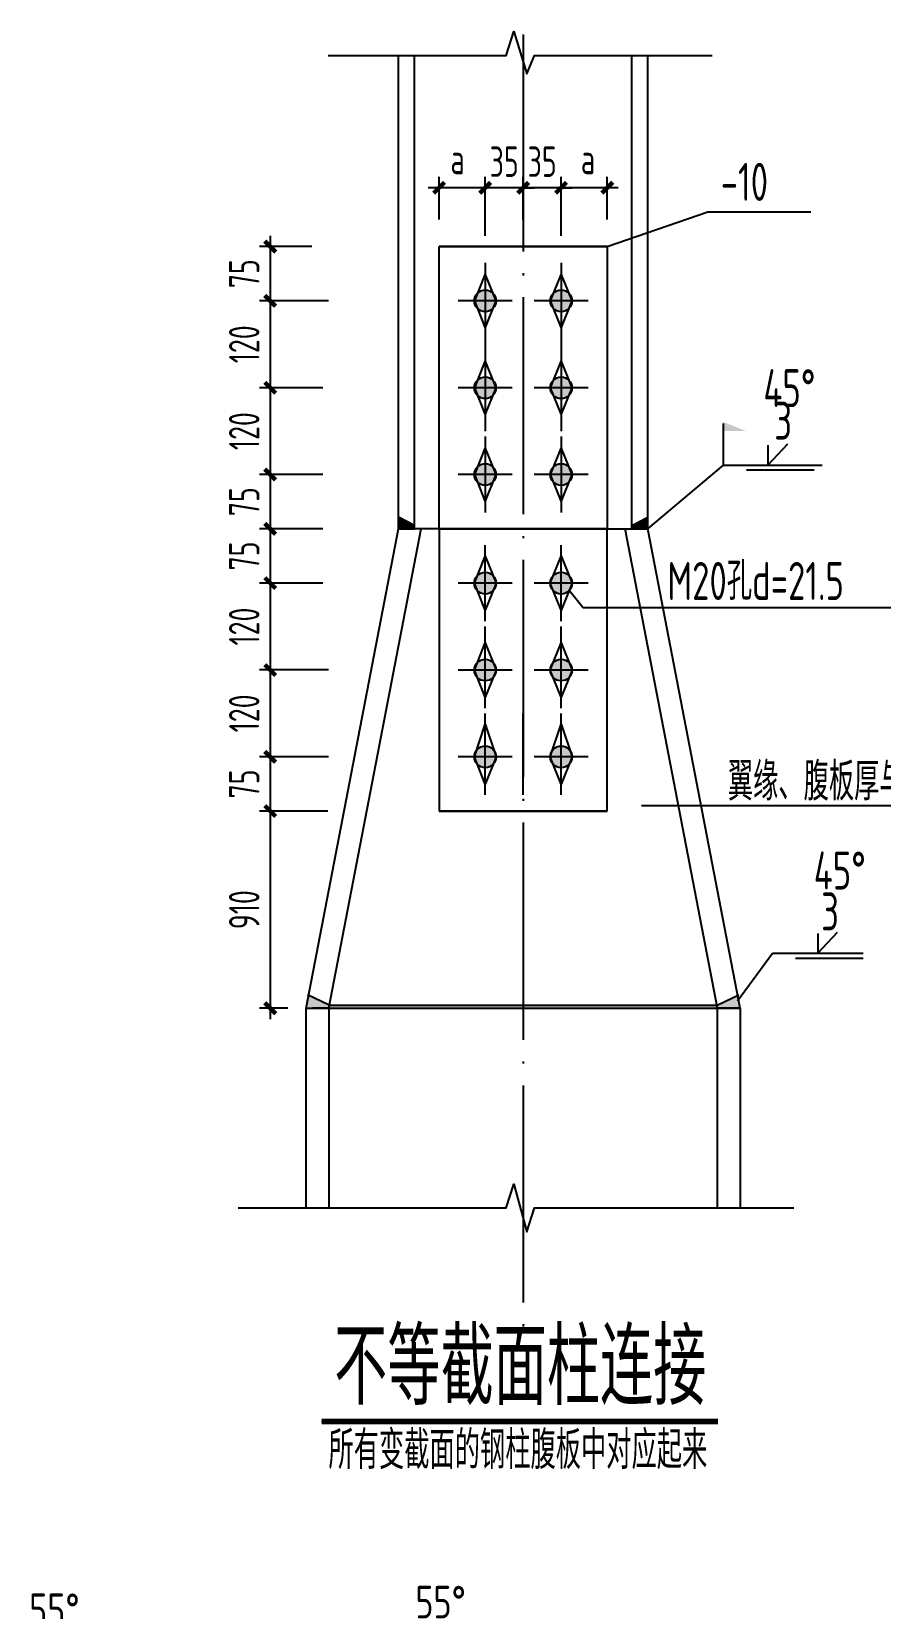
# Model space of a CAD drawing. Extents: x -138012 to 2129925, y -311560 to 0.
# Drawn here: x 1014971 to 1022794, y -205153 to -190628 of the extents above; entities that cross this region are included whole.
import ezdxf
from ezdxf.enums import TextEntityAlignment as Align

# ---------------------------------------------------------------- set-up
doc = ezdxf.new("R2010")
doc.units = 0
doc.header["$LTSCALE"] = 1000
doc.header["$MEASUREMENT"] = 0
for name, pattern in [('ACAD_ISO02W100', [15, 12, -3]), ('ACAD_ISO04W100', [30, 24, -3, 0, -3]), ('DOTE', [2.42, 2, -0.2, 0.02, -0.2])]:
    doc.linetypes.add(name, pattern=pattern)
doc.layers.get('0').update_dxf_attribs({"linetype": 'CONTINUOUS'})
doc.layers.get('Defpoints').update_dxf_attribs({"linetype": 'CONTINUOUS'})
for name, color, linetype in [('10', 7, 'CONTINUOUS'), ('AXIS', 3, 'CONTINUOUS'), ('DIM', 3, 'CONTINUOUS'), ('FRAMING', 2, 'CONTINUOUS'), ('TEXT', 7, 'CONTINUOUS'), ('THIN', 7, 'CONTINUOUS'), ('实线', 7, 'CONTINUOUS'), ('虚线', 3, 'ACAD_ISO02W100'), ('轴线', 1, 'ACAD_ISO04W100')]:
    doc.layers.add(name, color=color, linetype=linetype)
doc.styles.get("Standard").update_dxf_attribs({"font": 'GBENOR', "bigfont": 'GBCBIG'})
doc.styles.add('TSSD_3摱搀^樟', font='Tssdeng.shx', dxfattribs={"width": 0.7, "bigfont": 'hztxt.shx'})
doc.styles.add('TSSD_Dimension', font='tssdeng.shx', dxfattribs={"width": 0.7, "bigfont": 'hztxt.shx'})
doc.styles.add('TSSD_REIN', font='tssdeng.shx', dxfattribs={"width": 0.7, "bigfont": 'tssdchn.shx'})
doc.dimstyles.new('TSSD_15_100', dxfattribs={"dimtxt": 280, "dimasz": 100, "dimexe": 100, "dimexo": 250, "dimgap": 100, "dimtad": 1, "dimdec": 0, "dimlfac": 0.15, "dimzin": 0, "dimdsep": 46, "dimtxsty": 'TSSD_Dimension', "dimblk": 'ARCHTICK', "dimcen": 0, "dimdle": 100, "dimclrt": 7, "dimadec": 0, "dimazin": 0, "dimtfac": 1, "dimtdec": 0, "dimtix": 1, "dimtmove": 2, "dimatfit": 3, "dimfxl": 0, "dimtolj": 1, "dimtzin": 0, "dimarcsym": 0})
doc.dimstyles.new('W10', dxfattribs={"dimtxt": 2.5, "dimasz": 2, "dimexe": 0.5, "dimexo": 3, "dimgap": 0.8, "dimtad": 1, "dimdec": 0, "dimlfac": 10, "dimzin": 0, "dimdsep": 46, "dimtxsty": 'Standard', "dimcen": 0.09, "dimdle": 0.5, "dimadec": 0, "dimazin": 0, "dimtfac": 1, "dimtdec": 4, "dimtofl": 0, "dimtmove": 2, "dimatfit": 3, "dimfxl": 0, "dimtolj": 1, "dimtzin": 0, "dimarcsym": 0})

# ---------------------------------------------------------------- blocks, each defined once
blk = doc.blocks.new('_ArchTick')
at = {"color": 0, "linetype": 'ByBlock', "const_width": 0.4}
blk.add_lwpolyline([(-0.5, -0.5), (0.5, 0.5)], dxfattribs=at)
blk = doc.blocks.new('*D27')
at = {"layer": 'Defpoints', "color": 0}
for p in [(1019852, -192067), (1020277, -192609), (1019852, -192759)]:
    blk.add_point(p, dxfattribs=at)
at = {"layer": 'DIM', "color": 0, "lineweight": -2}
for p, q in [((1019852, -192509), (1019852, -191967)), ((1020277, -192359), (1020277, -191967)), ((1020377, -192067), (1019752, -192067))]:
    blk.add_line(p, q, dxfattribs=at)
at = {"layer": 'DIM', "color": 0, "lineweight": -2, "xscale": 100, "yscale": 100, "zscale": 100, "rotation": 180}
blk.add_blockref('_ArchTick', (1019852, -192067), dxfattribs=at)
at = {"layer": 'DIM', "color": 0, "lineweight": -2, "xscale": 100, "yscale": 100, "zscale": 100}
blk.add_blockref('_ArchTick', (1020277, -192067), dxfattribs=at)
at = {"layer": 'DIM', "color": 7, "insert": (1020099, -191802), "char_height": 280, "attachment_point": 5, "style": 'TSSD_Dimension'}
blk.add_mtext('\\A1;a', dxfattribs=at)
blk = doc.blocks.new('*D28')
at = {"layer": 'Defpoints', "color": 0}
for p in [(1019502, -192067), (1019502, -192609), (1019852, -192759)]:
    blk.add_point(p, dxfattribs=at)
at = {"layer": 'DIM', "color": 0, "lineweight": -2}
for p, q in [((1019502, -192359), (1019502, -191967)), ((1019852, -192509), (1019852, -191967)), ((1019502, -192067), (1019402, -192067)), ((1019852, -192067), (1019502, -192067)), ((1019852, -192067), (1019952, -192067))]:
    blk.add_line(p, q, dxfattribs=at)
at = {"layer": 'DIM', "color": 0, "lineweight": -2, "xscale": 100, "yscale": 100, "zscale": 100}
blk.add_blockref('_ArchTick', (1019502, -192067), dxfattribs=at)
at = {"layer": 'DIM', "color": 0, "lineweight": -2, "xscale": 100, "yscale": 100, "zscale": 100, "rotation": 180}
blk.add_blockref('_ArchTick', (1019852, -192067), dxfattribs=at)
at = {"layer": 'DIM', "color": 7, "insert": (1019677, -191827), "char_height": 280, "attachment_point": 5, "style": 'TSSD_Dimension'}
blk.add_mtext('\\A1;35', dxfattribs=at)
blk = doc.blocks.new('*D29')
at = {"layer": 'Defpoints', "color": 0}
for p in [(1017959, -193109), (1017171, -193909), (1017905, -193909)]:
    blk.add_point(p, dxfattribs=at)
at = {"layer": 'DIM', "color": 0, "lineweight": -2}
for p, q in [((1017171, -193009), (1017171, -194009)), ((1017709, -193109), (1017071, -193109)), ((1017655, -193909), (1017071, -193909))]:
    blk.add_line(p, q, dxfattribs=at)
at = {"layer": 'DIM', "color": 0, "lineweight": -2, "xscale": 100, "yscale": 100, "zscale": 100}
for p, rotation in [((1017171, -193109), 90), ((1017171, -193909), 270)]:
    blk.add_blockref('_ArchTick', p, dxfattribs=dict(at, rotation=rotation))
at = {"layer": 'DIM', "color": 7, "insert": (1016931, -193509), "char_height": 280, "attachment_point": 5, "rotation": 90, "style": 'TSSD_Dimension'}
blk.add_mtext('\\A1;120', dxfattribs=at)
blk = doc.blocks.new('*D30')
at = {"layer": 'Defpoints', "color": 0}
for p in [(1017905, -193909), (1017171, -194709), (1017905, -194709)]:
    blk.add_point(p, dxfattribs=at)
at = {"layer": 'DIM', "color": 0, "lineweight": -2}
for p, q in [((1017655, -193909), (1017071, -193909)), ((1017171, -193809), (1017171, -194809)), ((1017655, -194709), (1017071, -194709))]:
    blk.add_line(p, q, dxfattribs=at)
at = {"layer": 'DIM', "color": 0, "lineweight": -2, "xscale": 100, "yscale": 100, "zscale": 100}
for p, rotation in [((1017171, -193909), 90), ((1017171, -194709), 270)]:
    blk.add_blockref('_ArchTick', p, dxfattribs=dict(at, rotation=rotation))
at = {"layer": 'DIM', "color": 7, "insert": (1016931, -194309), "char_height": 280, "attachment_point": 5, "rotation": 90, "style": 'TSSD_Dimension'}
blk.add_mtext('\\A1;120', dxfattribs=at)
blk = doc.blocks.new('*D31')
at = {"layer": 'Defpoints', "color": 0}
for p in [(1017905, -196509), (1017171, -197309), (1017959, -197309)]:
    blk.add_point(p, dxfattribs=at)
at = {"layer": 'DIM', "color": 0, "lineweight": -2}
for p, q in [((1017655, -196509), (1017071, -196509)), ((1017171, -196409), (1017171, -197409)), ((1017709, -197309), (1017071, -197309))]:
    blk.add_line(p, q, dxfattribs=at)
at = {"layer": 'DIM', "color": 0, "lineweight": -2, "xscale": 100, "yscale": 100, "zscale": 100}
for p, rotation in [((1017171, -196509), 90), ((1017171, -197309), 270)]:
    blk.add_blockref('_ArchTick', p, dxfattribs=dict(at, rotation=rotation))
at = {"layer": 'DIM', "color": 7, "insert": (1016931, -196909), "char_height": 280, "attachment_point": 5, "rotation": 90, "style": 'TSSD_Dimension'}
blk.add_mtext('\\A1;120', dxfattribs=at)
blk = doc.blocks.new('*D32')
at = {"layer": 'Defpoints', "color": 0}
for p in [(1017905, -197309), (1017171, -197809), (1017805, -197809)]:
    blk.add_point(p, dxfattribs=at)
at = {"layer": 'DIM', "color": 0, "lineweight": -2}
for p, q in [((1017171, -197209), (1017171, -197909)), ((1017655, -197309), (1017071, -197309)), ((1017555, -197809), (1017071, -197809))]:
    blk.add_line(p, q, dxfattribs=at)
at = {"layer": 'DIM', "color": 0, "lineweight": -2, "xscale": 100, "yscale": 100, "zscale": 100}
for p, rotation in [((1017171, -197309), 90), ((1017171, -197809), 270)]:
    blk.add_blockref('_ArchTick', p, dxfattribs=dict(at, rotation=rotation))
at = {"layer": 'DIM', "color": 7, "insert": (1016931, -197559), "char_height": 280, "attachment_point": 5, "rotation": 90, "style": 'TSSD_Dimension'}
blk.add_mtext('\\A1;75', dxfattribs=at)
blk = doc.blocks.new('*D33')
at = {"layer": 'Defpoints', "color": 0}
for p in [(1017905, -195709), (1017171, -196509), (1017959, -196509)]:
    blk.add_point(p, dxfattribs=at)
at = {"layer": 'DIM', "color": 0, "lineweight": -2}
for p, q in [((1017171, -195609), (1017171, -196609)), ((1017655, -195709), (1017071, -195709)), ((1017709, -196509), (1017071, -196509))]:
    blk.add_line(p, q, dxfattribs=at)
at = {"layer": 'DIM', "color": 0, "lineweight": -2, "xscale": 100, "yscale": 100, "zscale": 100}
for p, rotation in [((1017171, -195709), 90), ((1017171, -196509), 270)]:
    blk.add_blockref('_ArchTick', p, dxfattribs=dict(at, rotation=rotation))
at = {"layer": 'DIM', "color": 7, "insert": (1016931, -196109), "char_height": 280, "attachment_point": 5, "rotation": 90, "style": 'TSSD_Dimension'}
blk.add_mtext('\\A1;120', dxfattribs=at)
blk = doc.blocks.new('*D34')
at = {"layer": 'Defpoints', "color": 0}
for p in [(1017905, -194709), (1017171, -195209), (1017905, -195209)]:
    blk.add_point(p, dxfattribs=at)
at = {"layer": 'DIM', "color": 0, "lineweight": -2}
for p, q in [((1017171, -194609), (1017171, -195309)), ((1017655, -194709), (1017071, -194709)), ((1017655, -195209), (1017071, -195209))]:
    blk.add_line(p, q, dxfattribs=at)
at = {"layer": 'DIM', "color": 0, "lineweight": -2, "xscale": 100, "yscale": 100, "zscale": 100}
for p, rotation in [((1017171, -194709), 90), ((1017171, -195209), 270)]:
    blk.add_blockref('_ArchTick', p, dxfattribs=dict(at, rotation=rotation))
at = {"layer": 'DIM', "color": 7, "insert": (1016931, -194959), "char_height": 280, "attachment_point": 5, "rotation": 90, "style": 'TSSD_Dimension'}
blk.add_mtext('\\A1;75', dxfattribs=at)
blk = doc.blocks.new('*D35')
at = {"layer": 'Defpoints', "color": 0}
for p in [(1017905, -195209), (1017171, -195709), (1017905, -195709)]:
    blk.add_point(p, dxfattribs=at)
at = {"layer": 'DIM', "color": 0, "lineweight": -2}
for p, q in [((1017655, -195209), (1017071, -195209)), ((1017171, -195109), (1017171, -195809)), ((1017655, -195709), (1017071, -195709))]:
    blk.add_line(p, q, dxfattribs=at)
at = {"layer": 'DIM', "color": 0, "lineweight": -2, "xscale": 100, "yscale": 100, "zscale": 100}
for p, rotation in [((1017171, -195209), 90), ((1017171, -195709), 270)]:
    blk.add_blockref('_ArchTick', p, dxfattribs=dict(at, rotation=rotation))
at = {"layer": 'DIM', "color": 7, "insert": (1016931, -195459), "char_height": 280, "attachment_point": 5, "rotation": 90, "style": 'TSSD_Dimension'}
blk.add_mtext('\\A1;75', dxfattribs=at)
blk = doc.blocks.new('*D36')
at = {"layer": 'Defpoints', "color": 0}
for p in [(1017805, -192609), (1017171, -193109), (1017905, -193109)]:
    blk.add_point(p, dxfattribs=at)
at = {"layer": 'DIM', "color": 0, "lineweight": -2}
for p, q in [((1017171, -192509), (1017171, -193209)), ((1017555, -192609), (1017071, -192609)), ((1017655, -193109), (1017071, -193109))]:
    blk.add_line(p, q, dxfattribs=at)
at = {"layer": 'DIM', "color": 0, "lineweight": -2, "xscale": 100, "yscale": 100, "zscale": 100}
for p, rotation in [((1017171, -192609), 90), ((1017171, -193109), 270)]:
    blk.add_blockref('_ArchTick', p, dxfattribs=dict(at, rotation=rotation))
at = {"layer": 'DIM', "color": 7, "insert": (1016931, -192859), "char_height": 280, "attachment_point": 5, "rotation": 90, "style": 'TSSD_Dimension'}
blk.add_mtext('\\A1;75', dxfattribs=at)
blk = doc.blocks.new('*D37')
at = {"layer": 'Defpoints', "color": 0}
for p in [(1017952, -197809), (1017171, -199625), (1017583, -199625)]:
    blk.add_point(p, dxfattribs=at)
at = {"layer": 'DIM', "color": 0, "lineweight": -2}
for p, q in [((1017702, -197809), (1017071, -197809)), ((1017171, -197709), (1017171, -199725)), ((1017333, -199625), (1017071, -199625))]:
    blk.add_line(p, q, dxfattribs=at)
at = {"layer": 'DIM', "color": 0, "lineweight": -2, "xscale": 100, "yscale": 100, "zscale": 100}
for p, rotation in [((1017171, -197809), 90), ((1017171, -199625), 270)]:
    blk.add_blockref('_ArchTick', p, dxfattribs=dict(at, rotation=rotation))
at = {"layer": 'DIM', "color": 7, "insert": (1016931, -198717), "char_height": 280, "attachment_point": 5, "rotation": 90, "style": 'TSSD_Dimension'}
blk.add_mtext('\\A1;910', dxfattribs=at)
blk = doc.blocks.new('*D38')
at = {"layer": 'Defpoints', "color": 0}
for p in [(1018727, -192067), (1018727, -192609), (1019152, -192759)]:
    blk.add_point(p, dxfattribs=at)
at = {"layer": 'DIM', "color": 0, "lineweight": -2}
for p, q in [((1018727, -192359), (1018727, -191967)), ((1019152, -192509), (1019152, -191967)), ((1019252, -192067), (1018627, -192067))]:
    blk.add_line(p, q, dxfattribs=at)
at = {"layer": 'DIM', "color": 0, "lineweight": -2, "xscale": 100, "yscale": 100, "zscale": 100, "rotation": 180}
blk.add_blockref('_ArchTick', (1018727, -192067), dxfattribs=at)
at = {"layer": 'DIM', "color": 0, "lineweight": -2, "xscale": 100, "yscale": 100, "zscale": 100}
blk.add_blockref('_ArchTick', (1019152, -192067), dxfattribs=at)
at = {"layer": 'DIM', "color": 7, "insert": (1018897, -191802), "char_height": 280, "attachment_point": 5, "style": 'TSSD_Dimension'}
blk.add_mtext('\\A1;a', dxfattribs=at)
blk = doc.blocks.new('*D39')
at = {"layer": 'Defpoints', "color": 0}
for p in [(1019152, -192067), (1019502, -192609), (1019152, -192759)]:
    blk.add_point(p, dxfattribs=at)
at = {"layer": 'DIM', "color": 0, "lineweight": -2}
for p, q in [((1019152, -192509), (1019152, -191967)), ((1019502, -192359), (1019502, -191967)), ((1019152, -192067), (1019052, -192067)), ((1019502, -192067), (1019152, -192067)), ((1019502, -192067), (1019602, -192067))]:
    blk.add_line(p, q, dxfattribs=at)
at = {"layer": 'DIM', "color": 0, "lineweight": -2, "xscale": 100, "yscale": 100, "zscale": 100}
blk.add_blockref('_ArchTick', (1019152, -192067), dxfattribs=at)
at = {"layer": 'DIM', "color": 0, "lineweight": -2, "xscale": 100, "yscale": 100, "zscale": 100, "rotation": 180}
blk.add_blockref('_ArchTick', (1019502, -192067), dxfattribs=at)
at = {"layer": 'DIM', "color": 7, "insert": (1019327, -191827), "char_height": 280, "attachment_point": 5, "style": 'TSSD_Dimension'}
blk.add_mtext('\\A1;35', dxfattribs=at)

msp = doc.modelspace()

# ---------------------------------------------------------------- hatches: boundary and pattern name
for points in [[(1018501.855, -195209.217), (1018501.855, -195179.217), (1018351.855, -195101.519), (1018351.855, -195209.217)], [(1020651.855, -195101.519), (1020651.855, -195209.217), (1020501.855, -195209.217), (1020501.855, -195179.217)], [(1017515.852, -199501.593), (1017501.849, -199625.263), (1017711.853, -199625.263), (1017715.207, -199595.642)], [(1021487.859, -199501.593), (1021501.861, -199625.263), (1021291.858, -199625.263), (1021288.504, -199595.642)]]:
    msp.add_hatch(color=256).paths.add_polyline_path(points)
at = {"layer": 'FRAMING'}
msp.add_hatch(color=256, dxfattribs=at).paths.add_polyline_path([(1021288.504, -199595.642), (1017715.207, -199595.642), (1017711.853, -199625.263), (1021291.858, -199625.263)])
at = {"layer": '实线'}
h = msp.add_hatch(color=256, dxfattribs=at)
h.paths.add_polyline_path([(1019151.855, -193009.217, 0.414213562), (1019051.855, -193109.217), (1019151.855, -193109.217)])
h.paths.add_polyline_path([(1019151.855, -193009.217), (1019151.855, -193109.217), (1019251.855, -193109.217, 0.414213562)])
h.paths.add_polyline_path([(1019151.855, -193109.217), (1019051.855, -193109.217, 0.414213562), (1019151.855, -193209.217)])
h.paths.add_polyline_path([(1019251.855, -193109.217), (1019151.855, -193109.217), (1019151.855, -193209.217, 0.414213562)])
h = msp.add_hatch(color=256, dxfattribs=at)
h.paths.add_polyline_path([(1019851.855, -193009.217, 0.414213562), (1019751.855, -193109.217), (1019851.855, -193109.217)])
h.paths.add_polyline_path([(1019851.855, -193009.217), (1019851.855, -193109.217), (1019951.855, -193109.217, 0.414213562)])
h.paths.add_polyline_path([(1019851.855, -193109.217), (1019751.855, -193109.217, 0.414213562), (1019851.855, -193209.217)])
h.paths.add_polyline_path([(1019951.855, -193109.217), (1019851.855, -193109.217), (1019851.855, -193209.217, 0.414213562)])
h = msp.add_hatch(color=256, dxfattribs=at)
h.paths.add_polyline_path([(1019151.855, -193809.217, 0.414213562), (1019051.855, -193909.217), (1019151.855, -193909.217)])
h.paths.add_polyline_path([(1019151.855, -193809.217), (1019151.855, -193909.217), (1019251.855, -193909.217, 0.414213562)])
h.paths.add_polyline_path([(1019151.855, -193909.217), (1019051.855, -193909.217, 0.414213562), (1019151.855, -194009.217)])
h.paths.add_polyline_path([(1019251.855, -193909.217), (1019151.855, -193909.217), (1019151.855, -194009.217, 0.414213562)])
h = msp.add_hatch(color=256, dxfattribs=at)
h.paths.add_polyline_path([(1019851.855, -193809.217, 0.414213562), (1019751.855, -193909.217), (1019851.855, -193909.217)])
h.paths.add_polyline_path([(1019851.855, -193809.217), (1019851.855, -193909.217), (1019951.855, -193909.217, 0.414213562)])
h.paths.add_polyline_path([(1019851.855, -193909.217), (1019751.855, -193909.217, 0.414213562), (1019851.855, -194009.217)])
h.paths.add_polyline_path([(1019951.855, -193909.217), (1019851.855, -193909.217), (1019851.855, -194009.217, 0.414213562)])
msp.add_hatch(color=256, dxfattribs=at).paths.add_polyline_path([(1021556.451, -194308.821), (1021347.186, -194224.362), (1021347.186, -194308.821)])
h = msp.add_hatch(color=256, dxfattribs=at)
h.paths.add_polyline_path([(1019151.855, -194609.217, 0.414213562), (1019051.855, -194709.217), (1019151.855, -194709.217)])
h.paths.add_polyline_path([(1019151.855, -194609.217), (1019151.855, -194709.217), (1019251.855, -194709.217, 0.414213562)])
h.paths.add_polyline_path([(1019151.855, -194709.217), (1019051.855, -194709.217, 0.414213562), (1019151.855, -194809.217)])
h.paths.add_polyline_path([(1019251.855, -194709.217), (1019151.855, -194709.217), (1019151.855, -194809.217, 0.414213562)])
h = msp.add_hatch(color=256, dxfattribs=at)
h.paths.add_polyline_path([(1019851.855, -194609.217, 0.414213562), (1019751.855, -194709.217), (1019851.855, -194709.217)])
h.paths.add_polyline_path([(1019851.855, -194609.217), (1019851.855, -194709.217), (1019951.855, -194709.217, 0.414213562)])
h.paths.add_polyline_path([(1019851.855, -194709.217), (1019751.855, -194709.217, 0.414213562), (1019851.855, -194809.217)])
h.paths.add_polyline_path([(1019951.855, -194709.217), (1019851.855, -194709.217), (1019851.855, -194809.217, 0.414213562)])
h = msp.add_hatch(color=256, dxfattribs=at)
h.paths.add_polyline_path([(1019151.855, -195809.217, -0.414213562), (1019051.855, -195709.217), (1019151.855, -195709.217)])
h.paths.add_polyline_path([(1019151.855, -195809.217), (1019151.855, -195709.217), (1019251.855, -195709.217, -0.414213562)])
h.paths.add_polyline_path([(1019151.855, -195709.217), (1019051.855, -195709.217, -0.414213562), (1019151.855, -195609.217)])
h.paths.add_polyline_path([(1019251.855, -195709.217), (1019151.855, -195709.217), (1019151.855, -195609.217, -0.414213562)])
h = msp.add_hatch(color=256, dxfattribs=at)
h.paths.add_polyline_path([(1019851.855, -195809.217, -0.414213562), (1019751.855, -195709.217), (1019851.855, -195709.217)])
h.paths.add_polyline_path([(1019851.855, -195809.217), (1019851.855, -195709.217), (1019951.855, -195709.217, -0.414213562)])
h.paths.add_polyline_path([(1019851.855, -195709.217), (1019751.855, -195709.217, -0.414213562), (1019851.855, -195609.217)])
h.paths.add_polyline_path([(1019951.855, -195709.217), (1019851.855, -195709.217), (1019851.855, -195609.217, -0.414213562)])
h = msp.add_hatch(color=256, dxfattribs=at)
h.paths.add_polyline_path([(1019151.855, -196609.217, -0.414213562), (1019051.855, -196509.217), (1019151.855, -196509.217)])
h.paths.add_polyline_path([(1019151.855, -196609.217), (1019151.855, -196509.217), (1019251.855, -196509.217, -0.414213562)])
h.paths.add_polyline_path([(1019151.855, -196509.217), (1019051.855, -196509.217, -0.414213562), (1019151.855, -196409.217)])
h.paths.add_polyline_path([(1019251.855, -196509.217), (1019151.855, -196509.217), (1019151.855, -196409.217, -0.414213562)])
h = msp.add_hatch(color=256, dxfattribs=at)
h.paths.add_polyline_path([(1019851.855, -196609.217, -0.414213562), (1019751.855, -196509.217), (1019851.855, -196509.217)])
h.paths.add_polyline_path([(1019851.855, -196609.217), (1019851.855, -196509.217), (1019951.855, -196509.217, -0.414213562)])
h.paths.add_polyline_path([(1019851.855, -196509.217), (1019751.855, -196509.217, -0.414213562), (1019851.855, -196409.217)])
h.paths.add_polyline_path([(1019951.855, -196509.217), (1019851.855, -196509.217), (1019851.855, -196409.217, -0.414213562)])
h = msp.add_hatch(color=256, dxfattribs=at)
h.paths.add_polyline_path([(1019151.855, -197409.217, -0.414213562), (1019051.855, -197309.217), (1019151.855, -197309.217)])
h.paths.add_polyline_path([(1019151.855, -197409.217), (1019151.855, -197309.217), (1019251.855, -197309.217, -0.414213562)])
h.paths.add_polyline_path([(1019151.855, -197309.217), (1019051.855, -197309.217, -0.414213562), (1019151.855, -197209.217)])
h.paths.add_polyline_path([(1019251.855, -197309.217), (1019151.855, -197309.217), (1019151.855, -197209.217, -0.414213562)])
h = msp.add_hatch(color=256, dxfattribs=at)
h.paths.add_polyline_path([(1019851.855, -197409.217, -0.414213562), (1019751.855, -197309.217), (1019851.855, -197309.217)])
h.paths.add_polyline_path([(1019851.855, -197409.217), (1019851.855, -197309.217), (1019951.855, -197309.217, -0.414213562)])
h.paths.add_polyline_path([(1019851.855, -197309.217), (1019751.855, -197309.217, -0.414213562), (1019851.855, -197209.217)])
h.paths.add_polyline_path([(1019951.855, -197309.217), (1019851.855, -197309.217), (1019851.855, -197209.217, -0.414213562)])

# ---------------------------------------------------------------- linework, layer by layer
for p, q in [((1018726.855, -195209.217, -228.932), (1018501.855, -195209.217, -228.932)), ((1018726.855, -195209.217, -228.932), (1018501.855, -195209.217, -228.932)), ((1020276.855, -195209.217, -228.932), (1020501.855, -195209.217, -228.932)), ((1017501.849, -199625.263, -228.932), (1017711.853, -199625.263, -228.932)), ((1021291.858, -199625.263, -228.932), (1021501.861, -199625.263, -228.932)), ((1021501.861, -199625.263, -228.932), (1021291.858, -199625.263, -228.932))]:
    msp.add_line(p, q)
at = {"color": 7, "const_width": 54, "elevation": -228.932}
msp.add_lwpolyline([(1017644.309, -203430.911), (1021297.872, -203430.911)], dxfattribs=at)
at = {"layer": 'AXIS', "color": 8, "linetype": 'DOTE'}
for p, q in [((1019501.855, -190654.892, -228.932), (1019501.855, -202571.901, -228.932)), ((1019151.855, -192759.217, -228.932), (1019151.855, -194309.217, -228.932)), ((1019851.855, -192759.217, -228.932), (1019851.855, -194309.217, -228.932)), ((1019401.855, -193109.217, -228.932), (1018901.855, -193109.217, -228.932)), ((1020101.855, -193109.217, -228.932), (1019601.855, -193109.217, -228.932)), ((1019401.855, -193909.217, -228.932), (1018901.855, -193909.217, -228.932)), ((1020101.855, -193909.217, -228.932), (1019601.855, -193909.217, -228.932)), ((1019151.855, -194359.217, -228.932), (1019151.855, -195059.217, -228.932)), ((1019851.855, -194359.217, -228.932), (1019851.855, -195059.217, -228.932)), ((1019401.855, -194709.217, -228.932), (1018901.855, -194709.217, -228.932)), ((1020101.855, -194709.217, -228.932), (1019601.855, -194709.217, -228.932)), ((1019151.855, -196059.217, -228.932), (1019151.855, -195359.217, -228.932)), ((1019851.855, -196059.217, -228.932), (1019851.855, -195359.217, -228.932)), ((1019401.855, -195709.217, -228.932), (1018901.855, -195709.217, -228.932)), ((1020101.855, -195709.217, -228.932), (1019601.855, -195709.217, -228.932)), ((1019151.855, -196859.217, -228.932), (1019151.855, -196109.217, -228.932)), ((1019851.855, -196859.217, -228.932), (1019851.855, -196109.217, -228.932)), ((1019401.855, -196509.217, -228.932), (1018901.855, -196509.217, -228.932)), ((1020101.855, -196509.217, -228.932), (1019601.855, -196509.217, -228.932)), ((1019151.855, -197659.217, -228.932), (1019151.855, -196909.217, -228.932)), ((1019501.855, -197659.217, -228.932), (1019501.855, -196909.217, -228.932)), ((1019851.855, -197659.217, -228.932), (1019851.855, -196909.217, -228.932)), ((1019401.855, -197309.217, -228.932), (1018901.855, -197309.217, -228.932)), ((1020101.855, -197309.217, -228.932), (1019601.855, -197309.217, -228.932))]:
    msp.add_line(p, q, dxfattribs=at)
at = {"layer": 'FRAMING'}
for p, q in [((1018351.855, -195209.217, -228.932), (1018351.855, -190848.174, -228.932)), ((1018501.855, -195209.217, -228.932), (1018501.855, -190848.174, -228.932)), ((1020501.855, -195209.217, -228.932), (1020501.855, -190848.174, -228.932)), ((1020651.855, -195209.217, -228.932), (1020651.855, -190848.174, -228.932)), ((1018726.855, -195209.217, -228.932), (1018726.855, -192609.217, -228.932)), ((1018726.855, -192609.217, -228.932), (1020276.855, -192609.217, -228.932)), ((1020276.855, -192609.217, -228.932), (1018726.855, -192609.217, -228.932)), ((1020276.855, -192609.217, -228.932), (1020276.855, -195209.217, -228.932)), ((1017501.849, -199625.263, -228.932), (1018351.855, -195209.217, -228.932)), ((1017711.853, -199625.263, -228.932), (1018561.859, -195209.217, -228.932)), ((1018726.855, -195209.217, -228.932), (1018726.855, -197809.217, -228.932)), ((1020276.855, -197809.217, -228.932), (1020276.855, -195209.217, -228.932)), ((1021291.858, -199625.263, -228.932), (1020441.852, -195209.217, -228.932)), ((1021501.861, -199625.263, -228.932), (1020651.855, -195209.217, -228.932)), ((1020276.855, -197809.217, -228.932), (1018726.855, -197809.217, -228.932)), ((1018726.855, -197809.217, -228.932), (1020276.855, -197809.217, -228.932)), ((1017501.849, -201464.614, -228.932), (1017501.849, -199625.263, -228.932)), ((1017711.853, -199625.263, -228.932), (1017711.853, -201464.614, -228.932)), ((1017711.853, -199625.263, -228.932), (1021291.858, -199625.263, -228.932)), ((1017715.207, -199595.642, -228.932), (1021288.504, -199595.642, -228.932)), ((1021291.858, -201464.614, -228.932), (1021291.858, -199625.263, -228.932)), ((1021501.861, -199625.263, -228.932), (1021501.861, -201464.614, -228.932))]:
    msp.add_line(p, q, dxfattribs=at)
at = {"layer": 'TEXT'}
for p, q in [((1020276.855, -192609.217, -228.932), (1021202.598, -192287.741, -228.932)), ((1021202.598, -192287.741, -228.932), (1022152.657, -192287.741, -228.932)), ((1020592.488, -197757.238, -228.932), (1024187.325, -197757.238, -228.932))]:
    msp.add_line(p, q, dxfattribs=at)
at = {"layer": 'THIN', "elevation": -228.932}
for points in [[(1017705.285, -190848.174), (1019344.754, -190848.174), (1019414.754, -190628.174), (1019534.754, -191018.174), (1019604.754, -190848.174), (1021244.224, -190848.174)], [(1016875.01, -201464.614), (1019344.754, -201464.614), (1019414.754, -201244.614), (1019534.754, -201684.614), (1019604.754, -201464.614), (1021994.973, -201464.614)]]:
    msp.add_lwpolyline(points, dxfattribs=at)
at = {"layer": '实线'}
for p, q in [((1019151.855, -192859.217, -228.932), (1019051.855, -193109.217, -228.932)), ((1019251.855, -193109.217, -228.932), (1019151.855, -192859.217, -228.932)), ((1019851.855, -192859.217, -228.932), (1019751.855, -193109.217, -228.932)), ((1019951.855, -193109.217, -228.932), (1019851.855, -192859.217, -228.932)), ((1019051.855, -193109.217, -228.932), (1019151.855, -193359.217, -228.932)), ((1019151.855, -193359.217, -228.932), (1019251.855, -193109.217, -228.932)), ((1019751.855, -193109.217, -228.932), (1019851.855, -193359.217, -228.932)), ((1019851.855, -193359.217, -228.932), (1019951.855, -193109.217, -228.932)), ((1019151.855, -193659.217, -228.932), (1019051.855, -193909.217, -228.932)), ((1019251.855, -193909.217, -228.932), (1019151.855, -193659.217, -228.932)), ((1019851.855, -193659.217, -228.932), (1019751.855, -193909.217, -228.932)), ((1019951.855, -193909.217, -228.932), (1019851.855, -193659.217, -228.932)), ((1019051.855, -193909.217, -228.932), (1019151.855, -194159.217, -228.932)), ((1019151.855, -194159.217, -228.932), (1019251.855, -193909.217, -228.932)), ((1019751.855, -193909.217, -228.932), (1019851.855, -194159.217, -228.932)), ((1019851.855, -194159.217, -228.932), (1019951.855, -193909.217, -228.932)), ((1021347.186, -194620.843, -228.932), (1021347.186, -194237.32, -228.932)), ((1019151.855, -194459.217, -228.932), (1019051.855, -194709.217, -228.932)), ((1019251.855, -194709.217, -228.932), (1019151.855, -194459.217, -228.932)), ((1019851.855, -194459.217, -228.932), (1019751.855, -194709.217, -228.932)), ((1019951.855, -194709.217, -228.932), (1019851.855, -194459.217, -228.932)), ((1021757.259, -194620.843, -228.932), (1021940.304, -194426.489, -228.932)), ((1021757.259, -194437.921, -228.932), (1021757.259, -194620.843, -228.932)), ((1019051.855, -194709.217, -228.932), (1019151.855, -194959.217, -228.932)), ((1019151.855, -194959.217, -228.932), (1019251.855, -194709.217, -228.932)), ((1019751.855, -194709.217, -228.932), (1019851.855, -194959.217, -228.932)), ((1019851.855, -194959.217, -228.932), (1019951.855, -194709.217, -228.932)), ((1018501.855, -195179.217, -228.932), (1018351.855, -195101.519, -228.932)), ((1018501.855, -195209.217, -228.932), (1018351.855, -195209.217, -228.932)), ((1018351.855, -195209.217, -228.932), (1018501.855, -195209.217, -228.932)), ((1018501.855, -195209.217, -228.932), (1018501.855, -195209.217, -228.932)), ((1020501.855, -195179.217, -228.932), (1020651.855, -195101.519, -228.932)), ((1020651.855, -195209.217, -228.932), (1020501.855, -195209.217, -228.932)), ((1020501.855, -195209.217, -228.932), (1020651.855, -195209.217, -228.932)), ((1019051.855, -195709.217, -228.932), (1019151.855, -195459.217, -228.932)), ((1019151.855, -195459.217, -228.932), (1019251.855, -195709.217, -228.932)), ((1019751.855, -195709.217, -228.932), (1019851.855, -195459.217, -228.932)), ((1019851.855, -195459.217, -228.932), (1019951.855, -195709.217, -228.932)), ((1019151.855, -195959.217, -228.932), (1019051.855, -195709.217, -228.932)), ((1019251.855, -195709.217, -228.932), (1019151.855, -195959.217, -228.932)), ((1019851.855, -195959.217, -228.932), (1019751.855, -195709.217, -228.932)), ((1019951.855, -195709.217, -228.932), (1019851.855, -195959.217, -228.932)), ((1020050.461, -195932.254, -228.932), (1019924.269, -195778.182, -228.932)), ((1020050.461, -195932.254, -228.932), (1022991.646, -195932.254, -228.932)), ((1019051.855, -196509.217, -228.932), (1019151.855, -196259.217, -228.932)), ((1019151.855, -196259.217, -228.932), (1019251.855, -196509.217, -228.932)), ((1019751.855, -196509.217, -228.932), (1019851.855, -196259.217, -228.932)), ((1019851.855, -196259.217, -228.932), (1019951.855, -196509.217, -228.932)), ((1019151.855, -196759.217, -228.932), (1019051.855, -196509.217, -228.932)), ((1019251.855, -196509.217, -228.932), (1019151.855, -196759.217, -228.932)), ((1019851.855, -196759.217, -228.932), (1019751.855, -196509.217, -228.932)), ((1019951.855, -196509.217, -228.932), (1019851.855, -196759.217, -228.932)), ((1019051.855, -197309.217, -228.932), (1019151.855, -197009.217, -228.932)), ((1019151.855, -197009.217, -228.932), (1019251.855, -197309.217, -228.932)), ((1019751.855, -197309.217, -228.932), (1019851.855, -197009.217, -228.932)), ((1019851.855, -197009.217, -228.932), (1019951.855, -197309.217, -228.932)), ((1019151.855, -197559.217, -228.932), (1019051.855, -197309.217, -228.932)), ((1019251.855, -197309.217, -228.932), (1019151.855, -197559.217, -228.932)), ((1019851.855, -197559.217, -228.932), (1019751.855, -197309.217, -228.932)), ((1019951.855, -197309.217, -228.932), (1019851.855, -197559.217, -228.932)), ((1022216.698, -199118.294, -228.932), (1022399.743, -198923.94, -228.932)), ((1022216.698, -198935.372, -228.932), (1022216.698, -199118.294, -228.932)), ((1017715.207, -199595.642, -228.932), (1017515.852, -199501.593, -228.932)), ((1021288.504, -199595.642, -228.932), (1021487.859, -199501.593, -228.932)), ((1017561.853, -199625.263, -228.932), (1017711.853, -199625.263, -228.932)), ((1017711.853, -199625.263, -228.932), (1017561.853, -199625.263, -228.932)), ((1017711.853, -199625.263, -228.932), (1017711.853, -199625.263, -228.932)), ((1021291.858, -199625.263, -228.932), (1021441.858, -199625.263, -228.932)), ((1021441.858, -199625.263, -228.932), (1021291.858, -199625.263, -228.932)), ((1021291.858, -199625.263, -228.932), (1021291.858, -199625.263, -228.932))]:
    msp.add_line(p, q, dxfattribs=at)
at = {"layer": '实线', "elevation": -228.932}
msp.add_lwpolyline([(1017644.309, -203430.911), (1020630.496, -203430.911)], dxfattribs=at)
at = {"layer": '实线'}
for centre in [(1019151.855, -193109.217, -228.932), (1019851.855, -193109.217, -228.932), (1019151.855, -193909.217, -228.932), (1019851.855, -193909.217, -228.932), (1019151.855, -194709.217, -228.932), (1019851.855, -194709.217, -228.932), (1019151.855, -195709.217, -228.932), (1019851.855, -195709.217, -228.932), (1019151.855, -196509.217, -228.932), (1019851.855, -196509.217, -228.932), (1019151.855, -197309.217, -228.932), (1019851.855, -197309.217, -228.932)]:
    msp.add_circle(centre, 100, dxfattribs=at)
at = {"layer": '虚线', "ltscale": 0.2}
for p, q in [((1021558.832, -194666.573, -228.932), (1022182.329, -194666.573, -228.932)), ((1022010.773, -199164.024, -228.932), (1022634.27, -199164.024, -228.932))]:
    msp.add_line(p, q, dxfattribs=at)
at = {"layer": '轴线', "ltscale": 5}
for p, q in [((1018726.855, -195209.217, -228.932), (1020276.855, -195209.217, -228.932)), ((1020276.855, -195209.217, -228.932), (1018726.855, -195209.217, -228.932))]:
    msp.add_line(p, q, dxfattribs=at)

# ---------------------------------------------------------------- texts
at = {"color": 7, "style": 'TSSD_3摱搀^樟', "width": 0.7}
msp.add_text('不等截面柱连接', height=700, dxfattribs=at).set_placement((1017759.747, -203278.945, -228.932))
at = {"layer": '10', "color": 7, "style": 'TSSD_REIN', "width": 0.8}
for p in [(1018973.3, -205244.402, -228.932), (1015414.25, -205315.103, -228.932)]:
    msp.add_text('55%%d', height=300, dxfattribs=at).set_placement(p, align=Align.RIGHT)
at = {"layer": 'TEXT', "style": 'TSSD_REIN', "width": 0.7}
for s, p in [('-10', (1021322.569, -192188.098, -228.932)), ('45°', (1021715.201, -194087.996, -228.932)), ('3', (1021815.201, -194387.996, -228.932)), ('M20孔d=21.5', (1020830.641, -195864.094, -228.932)), ('翼缘、腹板厚与下柱同', (1021387.707, -197711.378, -228.932)), ('45%%140%%d%%141', (1022179.216, -198531.054, -228.932)), ('3', (1022247.468, -198908.031, -228.932)), ('所有变截面的钢柱腹板中对应起来', (1017707.301, -203868.728, -228.932))]:
    msp.add_text(s, height=350, dxfattribs=at).set_placement(p)

# ---------------------------------------------------------------- dimensions: what is measured, and where the dimension line sits
at = {"layer": 'DIM'}
for base, p1, p2, picture, middle in [((1018726.855, -192067.234, -228.932), (1019151.855, -192759.217, -228.932), (1018726.855, -192609.217, -228.932), '*D38', (1018897.432, -191802.234, -228.932)), ((1019851.855, -192067.234, -228.932), (1020276.855, -192609.217, -228.932), (1019851.855, -192759.217, -228.932), '*D27', (1020098.731, -191802.234, -228.932))]:
    dim = msp.add_linear_dim(base=base, p1=p1, p2=p2, text='a', dimstyle='TSSD_15_100', dxfattribs=at)
    dim.commit()
    dim.dimension.update_dxf_attribs({"geometry": picture, "text_midpoint": middle, "dimtype": 128})
for base, p1, p2, picture, middle in [((1019151.855, -192067.234, -228.932), (1019501.855, -192609.217, -228.932), (1019151.855, -192759.217, -228.932), '*D39', (1019326.855, -191827.234, -228.932)), ((1019501.855, -192067.234, -228.932), (1019851.855, -192759.217, -228.932), (1019501.855, -192609.217, -228.932), '*D28', (1019676.855, -191827.234, -228.932))]:
    dim = msp.add_linear_dim(base=base, p1=p1, p2=p2, text='35', dimstyle='TSSD_15_100', dxfattribs=at)
    dim.commit()
    dim.dimension.update_dxf_attribs({"geometry": picture, "text_midpoint": middle})
for base, p1, p2, picture, middle in [((1017171.02, -193109.217, -228.932), (1017805.331, -192609.217, -228.932), (1017905.331, -193109.217, -228.932), '*D36', (1016931.02, -192859.217, -228.932)), ((1017171.02, -193909.217, -228.932), (1017959.334, -193109.217, -228.932), (1017905.331, -193909.217, -228.932), '*D29', (1016931.02, -193509.217, -228.932)), ((1017171.02, -194709.217, -228.932), (1017905.331, -193909.217, -228.932), (1017905.331, -194709.217, -228.932), '*D30', (1016931.02, -194309.217, -228.932)), ((1017171.02, -195209.217, -228.932), (1017905.331, -194709.217, -228.932), (1017905.331, -195209.217, -228.932), '*D34', (1016931.02, -194959.217, -228.932)), ((1017171.02, -195709.217, -228.932), (1017905.331, -195209.217, -228.932), (1017905.331, -195709.217, -228.932), '*D35', (1016931.02, -195459.217, -228.932)), ((1017171.02, -196509.217, -228.932), (1017905.331, -195709.217, -228.932), (1017959.334, -196509.217, -228.932), '*D33', (1016931.02, -196109.217, -228.932)), ((1017171.02, -197309.217, -228.932), (1017905.331, -196509.217, -228.932), (1017959.334, -197309.217, -228.932), '*D31', (1016931.02, -196909.217, -228.932)), ((1017171.02, -197809.217, -228.932), (1017905.331, -197309.217, -228.932), (1017805.331, -197809.217, -228.932), '*D32', (1016931.02, -197559.217, -228.932))]:
    dim = msp.add_linear_dim(base=base, p1=p1, p2=p2, angle=90, dimstyle='TSSD_15_100', dxfattribs=at)
    dim.commit()
    dim.dimension.update_dxf_attribs({"geometry": picture, "text_midpoint": middle})
dim = msp.add_linear_dim(base=(1017171.02, -199625.263, -228.932), p1=(1017951.514, -197809.217, -228.932), p2=(1017582.939, -199625.263, -228.932), angle=90, text='910', dimstyle='TSSD_15_100', dxfattribs=at)
dim.commit()
dim.dimension.update_dxf_attribs({"geometry": '*D37', "text_midpoint": (1016931.02, -198717.24, -228.932)})

# ---------------------------------------------------------------- leaders
at = {"layer": '实线'}
for points in [[(1020651.855, -195209.217, -228.932), (1021347.186, -194620.843, -228.932), (1022257.38, -194620.843, -228.932)], [(1021475.51, -199556.866, -228.932), (1021799.127, -199118.294, -228.932), (1022634.27, -199118.294, -228.932)]]:
    msp.add_leader(points, dimstyle='W10', dxfattribs=at)

doc.saveas('drawing.dxf')
